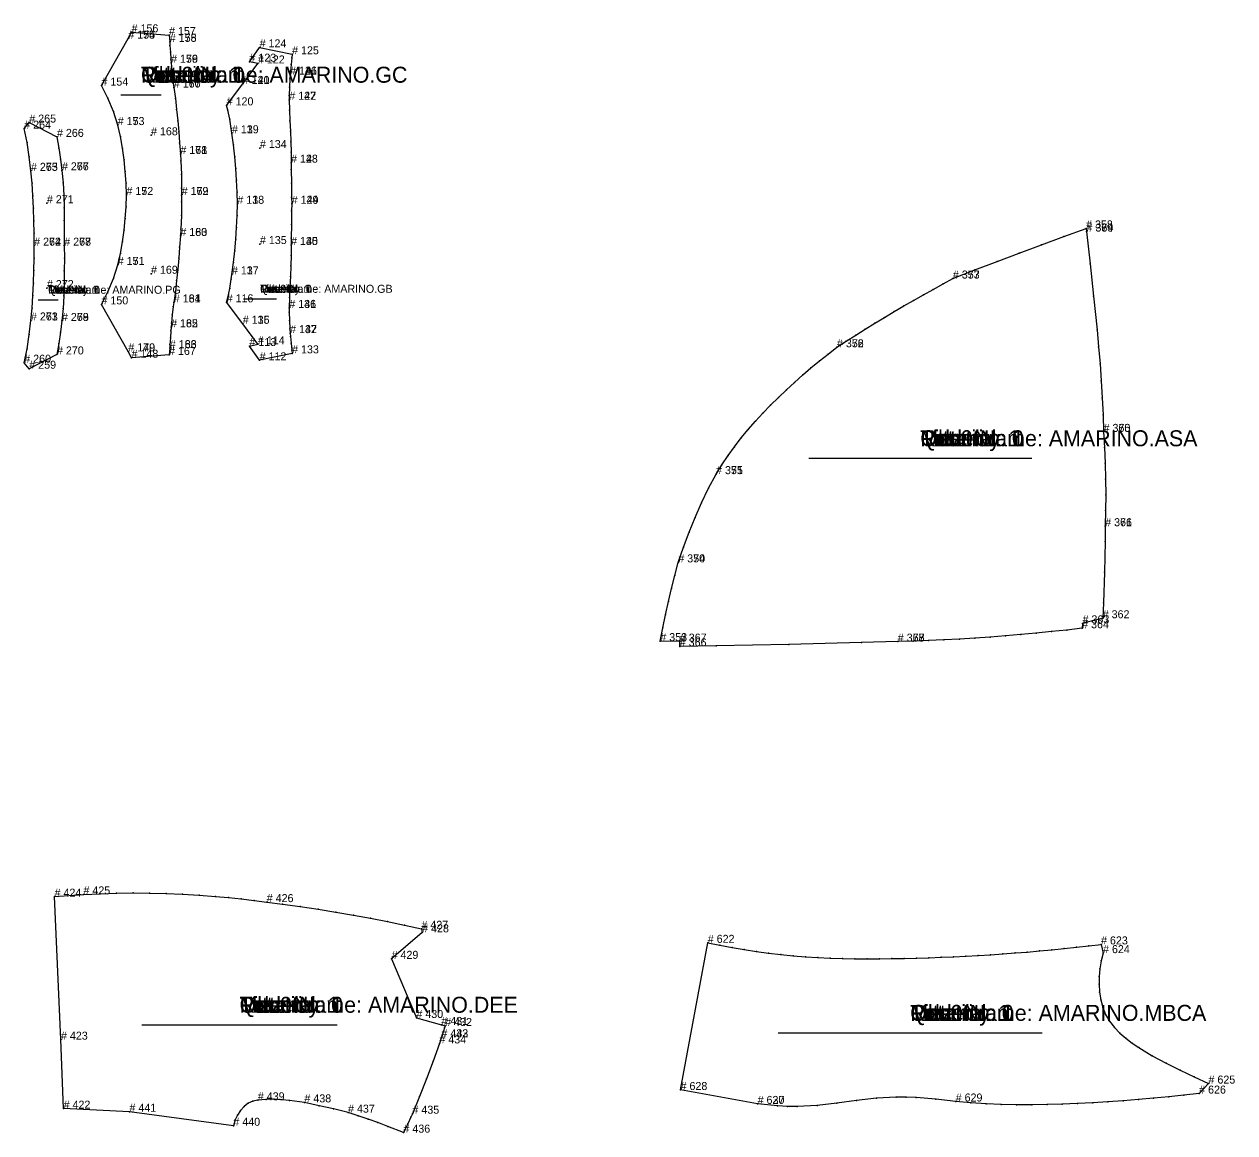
# Model space of a CAD drawing. Header units: metres. Extents: x 0 to 4837, y -3 to 3070.
# Drawn here: x 3324 to 4837, y 1468 to 2854 of the extents above; entities that cross this region are included whole.
import ezdxf

# ---------------------------------------------------------------- set-up
doc = ezdxf.new("R2010")
doc.units = ezdxf.units.M

# ---------------------------------------------------------------- blocks, each defined once
blk = doc.blocks.new('8')
at = {"layer": '1'}
blk.add_lwpolyline([(3618.6, 2433.7), (3605.9, 2451.6), (3616.5, 2453.8), (3597.6, 2479.4), (3577.4, 2506.2), (3578.8, 2512), (3581.2, 2523.6), (3583.2, 2535.3), (3584, 2541.1), (3585.9, 2555.8), (3587.5, 2570.4), (3588.9, 2585.1), (3589.9, 2599.8), (3590.5, 2614.5), (3590.8, 2629.3), (3590.5, 2644), (3589.9, 2658.7), (3588.9, 2673.4), (3587.5, 2688.1), (3585.9, 2702.8), (3584, 2717.4), (3583.2, 2723.3), (3581.2, 2734.9), (3578.8, 2746.5), (3577.4, 2752.3), (3597.5, 2779.1), (3616.5, 2804.7), (3605.9, 2806.9), (3618.6, 2824.8), (3659.2, 2816.1), (3658.8, 2811.9), (3657.9, 2803.5), (3657.1, 2795), (3656.7, 2790.8), (3656.4, 2785.6), (3655.9, 2775.1), (3655.7, 2764.6), (3655.7, 2759.3), (3655.9, 2746.2), (3656.3, 2733.1), (3657, 2720), (3657.7, 2706.9), (3658, 2693.8), (3657.9, 2680.7), (3658.1, 2672.1), (3658.4, 2655), (3658.6, 2637.8), (3658.7, 2629.3), (3658.6, 2620.7), (3658.4, 2603.5), (3658.1, 2586.4), (3657.9, 2577.8), (3658, 2564.7), (3657.7, 2551.6), (3657, 2538.5), (3656.3, 2525.4), (3655.9, 2512.3), (3655.7, 2499.2), (3655.7, 2493.9), (3656, 2483.4), (3656.4, 2472.9), (3656.7, 2467.7), (3657.1, 2463.5), (3657.9, 2455), (3658.8, 2446.6), (3659.2, 2442.4)], close=True, dxfattribs=at)
at = {"layer": '13'}
for p in [(3619, 2699), (3619, 2579)]:
    blk.add_point(p, dxfattribs=at)
at = {"layer": '2'}
for p in [(3618.6, 2824.8), (3659.2, 2816.1), (3605.9, 2806.9), (3616.5, 2804.7), (3656.7, 2790.8), (3597.5, 2779.1), (3655.7, 2759.3), (3577.4, 2752.3), (3584, 2717.4), (3657.9, 2680.7), (3590.8, 2629.3), (3658.7, 2629.3), (3657.9, 2577.8), (3584, 2541.1), (3577.4, 2506.2), (3655.7, 2499.2), (3597.6, 2479.4), (3656.7, 2467.7), (3605.9, 2451.6), (3616.5, 2453.8), (3659.2, 2442.4), (3618.6, 2433.7)]:
    blk.add_point(p, dxfattribs=at)
at = {"layer": '3'}
for p in [(3657.9, 2803.5), (3658.8, 2811.9), (3656.4, 2785.6), (3657.1, 2795), (3655.9, 2775.1), (3655.7, 2764.6), (3578.8, 2746.5), (3655.9, 2746.2), (3581.2, 2734.9), (3583.2, 2723.3), (3656.3, 2733.1), (3657, 2720), (3585.9, 2702.8), (3657.7, 2706.9), (3658, 2693.8), (3587.5, 2688.1), (3588.9, 2673.4), (3658.1, 2672.1), (3589.9, 2658.7), (3658.4, 2655), (3590.5, 2644), (3658.6, 2637.8), (3658.6, 2620.7), (3590.5, 2614.5), (3658.4, 2603.5), (3589.9, 2599.8), (3588.9, 2585.1), (3658.1, 2586.4), (3587.5, 2570.4), (3658, 2564.7), (3585.9, 2555.8), (3657.7, 2551.6), (3583.2, 2535.3), (3657, 2538.5), (3578.8, 2512), (3581.2, 2523.6), (3655.9, 2512.3), (3656.3, 2525.4), (3655.7, 2493.9), (3656, 2483.4), (3656.4, 2472.9), (3657.1, 2463.5), (3657.9, 2455), (3658.8, 2446.6)]:
    blk.add_point(p, dxfattribs=at)
at = {"layer": '4'}
for p in [(3656.7, 2790.8, 3), (3597.5, 2779.1, 5), (3655.7, 2759.3, 3), (3584, 2717.4, 3), (3657.9, 2680.7, 3), (3590.8, 2629.3, 3), (3658.7, 2629.3, 3), (3657.9, 2577.8, 3), (3584, 2541.1, 3), (3655.7, 2499.2, 3), (3597.6, 2479.4, 5), (3656.7, 2467.7, 3)]:
    blk.add_point(p, dxfattribs=at)
at = {"layer": '7'}
blk.add_line((3598.6, 2510.6), (3639.6, 2510.6), dxfattribs=at)
at = {"layer": '84'}
blk.add_lwpolyline([(3618.6, 2433.7), (3605.9, 2451.6), (3616.5, 2453.8), (3597.6, 2479.4), (3577.4, 2506.2), (3578.8, 2512), (3581.2, 2523.6), (3583.2, 2535.3), (3584, 2541.1), (3585.9, 2555.8), (3587.5, 2570.4), (3588.9, 2585.1), (3589.9, 2599.8), (3590.5, 2614.5), (3590.8, 2629.3), (3590.5, 2644), (3589.9, 2658.7), (3588.9, 2673.4), (3587.5, 2688.1), (3585.9, 2702.8), (3584, 2717.4), (3583.2, 2723.3), (3581.2, 2734.9), (3578.8, 2746.5), (3577.4, 2752.3), (3597.5, 2779.1), (3616.5, 2804.7), (3605.9, 2806.9), (3618.6, 2824.8), (3659.2, 2816.1), (3658.8, 2811.9), (3657.9, 2803.5), (3657.1, 2795), (3656.7, 2790.8), (3656.4, 2785.6), (3655.9, 2775.1), (3655.7, 2764.6), (3655.7, 2759.3), (3655.9, 2746.2), (3656.3, 2733.1), (3657, 2720), (3657.7, 2706.9), (3658, 2693.8), (3657.9, 2680.7), (3658.1, 2672.1), (3658.4, 2655), (3658.6, 2637.8), (3658.7, 2629.3), (3658.6, 2620.7), (3658.4, 2603.5), (3658.1, 2586.4), (3657.9, 2577.8), (3658, 2564.7), (3657.7, 2551.6), (3657, 2538.5), (3656.3, 2525.4), (3655.9, 2512.3), (3655.7, 2499.2), (3655.7, 2493.9), (3656, 2483.4), (3656.4, 2472.9), (3656.7, 2467.7), (3657.1, 2463.5), (3657.9, 2455), (3658.8, 2446.6), (3659.2, 2442.4)], close=True, dxfattribs=at)
at = {"layer": '1'}
for s, p in [('# 141', (3656.7, 2790.8)), ('# 140', (3597.5, 2779.1)), ('# 142', (3655.7, 2759.3)), ('# 139', (3584, 2717.4)), ('# 143', (3657.9, 2680.7)), ('# 138', (3590.8, 2629.3)), ('# 144', (3658.7, 2629.3)), ('# 145', (3657.9, 2577.8)), ('# 137', (3584, 2541.1)), ('Tilt: 0', (3619.1, 2518.1)), ('Quantity: 1', (3619.1, 2518.1)), ('Piece Name: AMARINO.GB', (3619.1, 2518.1)), ('Rotation: 0', (3619.1, 2518.1)), ('Fold: N', (3619.1, 2518.1)), ('Material: 1', (3619.1, 2518.1)), ('# 146', (3655.7, 2499.2)), ('# 136', (3597.6, 2479.4)), ('# 147', (3656.7, 2467.7))]:
    blk.add_text(s, height=10, dxfattribs=at).set_placement(p)
at = {"layer": '13'}
for s, p in [('# 134', (3619, 2699)), ('# 135', (3619, 2579))]:
    blk.add_text(s, height=10, dxfattribs=at).set_placement(p)
at = {"layer": '2'}
for s, p in [('# 124', (3618.6, 2824.8)), ('# 123', (3605.9, 2806.9)), ('# 122', (3616.5, 2804.7)), ('# 125', (3659.2, 2816.1)), ('# 126', (3656.7, 2790.8)), ('# 121', (3597.5, 2779.1)), ('# 127', (3655.7, 2759.3)), ('# 120', (3577.4, 2752.3)), ('# 119', (3584, 2717.4)), ('# 128', (3657.9, 2680.7)), ('# 118', (3590.8, 2629.3)), ('# 129', (3658.7, 2629.3)), ('# 130', (3657.9, 2577.8)), ('# 117', (3584, 2541.1)), ('# 116', (3577.4, 2506.2)), ('# 131', (3655.7, 2499.2)), ('# 115', (3597.6, 2479.4)), ('# 132', (3656.7, 2467.7)), ('# 113', (3605.9, 2451.6)), ('# 114', (3616.5, 2453.8)), ('# 133', (3659.2, 2442.4)), ('# 112', (3618.6, 2433.7))]:
    blk.add_text(s, height=10, dxfattribs=at).set_placement(p)
blk = doc.blocks.new('9')
at = {"layer": '1'}
blk.add_lwpolyline([(3458.6, 2437), (3454.5, 2444.9), (3421, 2503.6), (3429, 2519.5), (3436, 2535.9), (3441.3, 2552.9), (3444.7, 2567.3), (3447.4, 2581.7), (3449.4, 2596.3), (3450.8, 2610.9), (3451.8, 2625.6), (3452.2, 2640.3), (3451.8, 2655), (3450.8, 2669.7), (3449.4, 2684.3), (3447.4, 2698.9), (3444.7, 2713.3), (3441.3, 2727.7), (3436, 2744.7), (3429, 2761.1), (3421, 2777), (3454.5, 2835.7), (3458.6, 2843.6), (3505.4, 2840.2), (3506.4, 2831.7), (3506.6, 2827.3), (3507.2, 2818.6), (3507.7, 2809.9), (3508, 2805.6), (3508.4, 2800.4), (3509.4, 2790), (3510.6, 2779.7), (3511.4, 2774.6), (3513.3, 2760.8), (3514.9, 2747), (3516.4, 2733.1), (3517.6, 2719.2), (3518.7, 2705.4), (3519.6, 2691.5), (3520.2, 2683), (3520.9, 2665.9), (3521.2, 2648.8), (3521.2, 2640.3), (3521.2, 2631.8), (3520.9, 2614.7), (3520.1, 2597.6), (3519.6, 2589.1), (3518.7, 2575.2), (3517.6, 2561.3), (3516.4, 2547.5), (3514.9, 2533.6), (3513.3, 2519.8), (3511.4, 2506), (3510.6, 2500.9), (3509.4, 2490.6), (3508.4, 2480.2), (3508, 2475), (3507.7, 2470.7), (3507.1, 2462), (3506.6, 2453.3), (3506.4, 2448.9), (3505.4, 2440.4)], close=True, dxfattribs=at)
at = {"layer": '13'}
for p in [(3482.9, 2714.9), (3482.9, 2541.9)]:
    blk.add_point(p, dxfattribs=at)
at = {"layer": '2'}
for p in [(3454.5, 2835.7), (3458.6, 2843.6), (3505.4, 2840.2), (3506.4, 2831.7), (3508, 2805.6), (3421, 2777), (3511.4, 2774.6), (3441.3, 2727.7), (3519.6, 2691.5), (3452.2, 2640.3), (3521.2, 2640.3), (3519.6, 2589.1), (3441.3, 2552.9), (3421, 2503.6), (3511.4, 2506), (3508, 2475), (3454.5, 2444.9), (3458.6, 2437), (3505.4, 2440.4), (3506.4, 2448.9)]:
    blk.add_point(p, dxfattribs=at)
at = {"layer": '3'}
for p in [(3506.6, 2827.3), (3507.2, 2818.6), (3507.7, 2809.9), (3508.4, 2800.4), (3509.4, 2790), (3510.6, 2779.7), (3429, 2761.1), (3513.3, 2760.8), (3436, 2744.7), (3514.9, 2747), (3516.4, 2733.1), (3444.7, 2713.3), (3517.6, 2719.2), (3447.4, 2698.9), (3518.7, 2705.4), (3449.4, 2684.3), (3520.2, 2683), (3450.8, 2669.7), (3520.9, 2665.9), (3451.8, 2655), (3521.2, 2648.8), (3451.8, 2625.6), (3521.2, 2631.8), (3450.8, 2610.9), (3520.9, 2614.7), (3449.4, 2596.3), (3520.1, 2597.6), (3447.4, 2581.7), (3518.7, 2575.2), (3444.7, 2567.3), (3517.6, 2561.3), (3516.4, 2547.5), (3436, 2535.9), (3514.9, 2533.6), (3429, 2519.5), (3513.3, 2519.8), (3510.6, 2500.9), (3509.4, 2490.6), (3507.7, 2470.7), (3508.4, 2480.2), (3506.6, 2453.3), (3507.1, 2462)]:
    blk.add_point(p, dxfattribs=at)
at = {"layer": '4'}
for p in [(3454.5, 2835.7, 4), (3506.4, 2831.7, 4.4), (3508, 2805.6, 3), (3511.4, 2774.6, 3), (3441.3, 2727.7, 3), (3519.6, 2691.5, 3), (3452.2, 2640.3, 3), (3521.2, 2640.3, 3), (3519.6, 2589.1, 3), (3441.3, 2552.9, 3), (3511.4, 2506, 3), (3508, 2475, 3), (3454.5, 2444.9, 4), (3506.4, 2448.9, 4.4)]:
    blk.add_point(p, dxfattribs=at)
at = {"layer": '7'}
blk.add_line((3445.3, 2765.6), (3495.4, 2765.6), dxfattribs=at)
at = {"layer": '84'}
blk.add_lwpolyline([(3458.6, 2437), (3454.5, 2444.9), (3421, 2503.6), (3429, 2519.5), (3436, 2535.9), (3441.3, 2552.9), (3444.7, 2567.3), (3447.4, 2581.7), (3449.4, 2596.3), (3450.8, 2610.9), (3451.8, 2625.6), (3452.2, 2640.3), (3451.8, 2655), (3450.8, 2669.7), (3449.4, 2684.3), (3447.4, 2698.9), (3444.7, 2713.3), (3441.3, 2727.7), (3436, 2744.7), (3429, 2761.1), (3421, 2777), (3454.5, 2835.7), (3458.6, 2843.6), (3505.4, 2840.2), (3506.4, 2831.7), (3506.6, 2827.3), (3507.2, 2818.6), (3507.7, 2809.9), (3508, 2805.6), (3508.4, 2800.4), (3509.4, 2790), (3510.6, 2779.7), (3511.4, 2774.6), (3513.3, 2760.8), (3514.9, 2747), (3516.4, 2733.1), (3517.6, 2719.2), (3518.7, 2705.4), (3519.6, 2691.5), (3520.2, 2683), (3520.9, 2665.9), (3521.2, 2648.8), (3521.2, 2640.3), (3521.2, 2631.8), (3520.9, 2614.7), (3520.1, 2597.6), (3519.6, 2589.1), (3518.7, 2575.2), (3517.6, 2561.3), (3516.4, 2547.5), (3514.9, 2533.6), (3513.3, 2519.8), (3511.4, 2506), (3510.6, 2500.9), (3509.4, 2490.6), (3508.4, 2480.2), (3508, 2475), (3507.7, 2470.7), (3507.1, 2462), (3506.6, 2453.3), (3506.4, 2448.9), (3505.4, 2440.4)], close=True, dxfattribs=at)
at = {"layer": '1'}
for s, height, p in [('# 174', 10, (3454.5, 2835.7)), ('# 175', 10, (3506.4, 2831.7)), ('# 176', 10, (3508, 2805.6)), ('Tilt: 0', 20, (3470.4, 2780.6)), ('Quantity: 1', 20, (3470.4, 2780.6)), ('Piece Name: AMARINO.GC', 20, (3470.4, 2780.6)), ('Rotation: 0', 20, (3470.4, 2780.6)), ('Fold: N', 20, (3470.4, 2780.6)), ('Material: 1', 20, (3470.4, 2780.6)), ('# 177', 10, (3511.4, 2774.6)), ('# 173', 10, (3441.3, 2727.7)), ('# 178', 10, (3519.6, 2691.5)), ('# 172', 10, (3452.2, 2640.3)), ('# 179', 10, (3521.2, 2640.3)), ('# 180', 10, (3519.6, 2589.1)), ('# 171', 10, (3441.3, 2552.9)), ('# 181', 10, (3511.4, 2506)), ('# 182', 10, (3508, 2475)), ('# 170', 10, (3454.5, 2444.9)), ('# 183', 10, (3506.4, 2448.9))]:
    blk.add_text(s, height=height, dxfattribs=at).set_placement(p)
at = {"layer": '13'}
for s, p in [('# 168', (3482.9, 2714.9)), ('# 169', (3482.9, 2541.9))]:
    blk.add_text(s, height=10, dxfattribs=at).set_placement(p)
at = {"layer": '2'}
for s, p in [('# 155', (3454.5, 2835.7)), ('# 156', (3458.6, 2843.6)), ('# 157', (3505.4, 2840.2)), ('# 158', (3506.4, 2831.7)), ('# 159', (3508, 2805.6)), ('# 154', (3421, 2777)), ('# 160', (3511.4, 2774.6)), ('# 153', (3441.3, 2727.7)), ('# 161', (3519.6, 2691.5)), ('# 152', (3452.2, 2640.3)), ('# 162', (3521.2, 2640.3)), ('# 163', (3519.6, 2589.1)), ('# 151', (3441.3, 2552.9)), ('# 150', (3421, 2503.6)), ('# 164', (3511.4, 2506)), ('# 165', (3508, 2475)), ('# 149', (3454.5, 2444.9)), ('# 166', (3506.4, 2448.9)), ('# 148', (3458.6, 2437)), ('# 167', (3505.4, 2440.4))]:
    blk.add_text(s, height=10, dxfattribs=at).set_placement(p)
blk = doc.blocks.new('13')
at = {"layer": '1'}
blk.add_lwpolyline([(3330.8, 2423.2), (3324.5, 2430.7), (3328.1, 2448.2), (3330.8, 2465.8), (3332.9, 2483.5), (3334.2, 2499), (3335.2, 2514.6), (3335.9, 2530.2), (3336.4, 2545.8), (3336.8, 2561.4), (3336.9, 2577), (3336.7, 2592.6), (3336.4, 2608.2), (3335.9, 2623.8), (3335.2, 2639.4), (3334.2, 2654.9), (3332.9, 2670.5), (3330.7, 2688.2), (3328.1, 2705.8), (3324.5, 2723.2), (3330.8, 2730.8), (3365.4, 2712.9), (3367.8, 2699), (3369.9, 2685.1), (3371.6, 2671.1), (3373, 2655.5), (3374, 2639.8), (3374.4, 2624.1), (3374.5, 2608.4), (3374.5, 2577), (3374.6, 2561.3), (3374.5, 2545.6), (3374.4, 2529.9), (3374, 2514.2), (3373, 2498.5), (3371.6, 2482.9), (3369.9, 2468.9), (3367.8, 2454.9), (3365.4, 2441.1)], close=True, dxfattribs=at)
at = {"layer": '13'}
for p in [(3352.8, 2630), (3352.8, 2524)]:
    blk.add_point(p, dxfattribs=at)
at = {"layer": '2'}
for p in [(3324.5, 2723.2), (3330.8, 2730.8), (3365.4, 2712.9), (3332.9, 2670.5), (3371.6, 2671.1), (3336.9, 2577), (3374.5, 2577), (3332.9, 2483.5), (3371.6, 2482.9), (3365.4, 2441.1), (3324.5, 2430.7), (3330.8, 2423.2)]:
    blk.add_point(p, dxfattribs=at)
at = {"layer": '3'}
for p in [(3328.1, 2705.8), (3367.8, 2699), (3330.7, 2688.2), (3369.9, 2685.1), (3334.2, 2654.9), (3373, 2655.5), (3335.2, 2639.4), (3374, 2639.8), (3335.9, 2623.8), (3374.4, 2624.1), (3336.4, 2608.2), (3374.5, 2608.4), (3336.7, 2592.6), (3336.8, 2561.4), (3374.6, 2561.3), (3336.4, 2545.8), (3374.5, 2545.6), (3335.9, 2530.2), (3374.4, 2529.9), (3335.2, 2514.6), (3374, 2514.2), (3334.2, 2499), (3373, 2498.5), (3330.8, 2465.8), (3369.9, 2468.9), (3367.8, 2454.9), (3328.1, 2448.2)]:
    blk.add_point(p, dxfattribs=at)
at = {"layer": '4'}
for p in [(3332.9, 2670.5, 3), (3371.6, 2671.1, 3), (3336.9, 2577, 3), (3374.5, 2577, 3), (3332.9, 2483.5, 3), (3371.6, 2482.9, 3)]:
    blk.add_point(p, dxfattribs=at)
at = {"layer": '7'}
blk.add_line((3341.7, 2509.4), (3366.8, 2509.4), dxfattribs=at)
at = {"layer": '84'}
blk.add_lwpolyline([(3330.8, 2423.2), (3324.5, 2430.7), (3328.1, 2448.2), (3330.8, 2465.8), (3332.9, 2483.5), (3334.2, 2499), (3335.2, 2514.6), (3335.9, 2530.2), (3336.4, 2545.8), (3336.8, 2561.4), (3336.9, 2577), (3336.7, 2592.6), (3336.4, 2608.2), (3335.9, 2623.8), (3335.2, 2639.4), (3334.2, 2654.9), (3332.9, 2670.5), (3330.7, 2688.2), (3328.1, 2705.8), (3324.5, 2723.2), (3330.8, 2730.8), (3365.4, 2712.9), (3367.8, 2699), (3369.9, 2685.1), (3371.6, 2671.1), (3373, 2655.5), (3374, 2639.8), (3374.4, 2624.1), (3374.5, 2608.4), (3374.5, 2577), (3374.6, 2561.3), (3374.5, 2545.6), (3374.4, 2529.9), (3374, 2514.2), (3373, 2498.5), (3371.6, 2482.9), (3369.9, 2468.9), (3367.8, 2454.9), (3365.4, 2441.1)], close=True, dxfattribs=at)
at = {"layer": '1'}
for s, p in [('# 275', (3332.9, 2670.5)), ('# 276', (3371.6, 2671.1)), ('# 274', (3336.9, 2577)), ('# 277', (3374.5, 2577)), ('Tilt: 0', (3354.3, 2516.9)), ('Quantity: 1', (3354.3, 2516.9)), ('Piece Name: AMARINO.PG', (3354.3, 2516.9)), ('Rotation: 0', (3354.3, 2516.9)), ('Fold: N', (3354.3, 2516.9)), ('Material: 1', (3354.3, 2516.9)), ('# 273', (3332.9, 2483.5)), ('# 278', (3371.6, 2482.9))]:
    blk.add_text(s, height=10, dxfattribs=at).set_placement(p)
at = {"layer": '13'}
for s, p in [('# 271', (3352.8, 2630)), ('# 272', (3352.8, 2524))]:
    blk.add_text(s, height=10, dxfattribs=at).set_placement(p)
at = {"layer": '2'}
for s, p in [('# 265', (3330.8, 2730.8)), ('# 264', (3324.5, 2723.2)), ('# 266', (3365.4, 2712.9)), ('# 263', (3332.9, 2670.5)), ('# 267', (3371.6, 2671.1)), ('# 262', (3336.9, 2577)), ('# 268', (3374.5, 2577)), ('# 261', (3332.9, 2483.5)), ('# 269', (3371.6, 2482.9)), ('# 270', (3365.4, 2441.1)), ('# 260', (3324.5, 2430.7)), ('# 259', (3330.8, 2423.2))]:
    blk.add_text(s, height=10, dxfattribs=at).set_placement(p)
blk = doc.blocks.new('19')
at = {"layer": '1'}
blk.add_lwpolyline([(4119.3, 2082.8), (4122.5, 2099.3), (4125.9, 2115.8), (4129.4, 2132.3), (4133.2, 2148.7), (4137.3, 2165), (4141.8, 2181.2), (4148.2, 2200.2), (4155.2, 2218.9), (4162.7, 2237.5), (4170.8, 2255.8), (4179.6, 2273.8), (4189, 2291.5), (4196.3, 2303.2), (4204, 2314.6), (4212, 2325.8), (4220.4, 2336.7), (4229.1, 2347.2), (4238.2, 2357.6), (4247.6, 2367.7), (4257.2, 2377.6), (4266.9, 2387.3), (4276.8, 2396.8), (4286.9, 2406.2), (4297.2, 2415.4), (4307.6, 2424.3), (4318.2, 2433.1), (4329, 2441.6), (4340, 2450), (4351.7, 2457.7), (4363.5, 2465.3), (4375.4, 2472.8), (4387.3, 2480.2), (4399.3, 2487.4), (4411.4, 2494.6), (4423.6, 2501.6), (4435.8, 2508.6), (4448, 2515.5), (4460.3, 2522.4), (4472.6, 2529.2), (4484.9, 2535.9), (4512.5, 2546.7), (4540.1, 2557.3), (4567.8, 2567.8), (4595.6, 2578.2), (4623.4, 2588.4), (4651.3, 2598.5), (4651.9, 2594.6), (4656.4, 2554.3), (4660.7, 2514), (4665.1, 2471.7), (4667, 2450.5), (4668.8, 2429.3), (4670.2, 2408.1), (4671.5, 2386.9), (4672.5, 2365.6), (4673.2, 2344.3), (4674.4, 2324.7), (4675.3, 2305.1), (4675.8, 2285.4), (4676, 2265.7), (4675.8, 2246.1), (4675.2, 2226.4), (4675.1, 2207.2), (4674.4, 2168.9), (4673, 2130.6), (4672.1, 2111.4), (4667.8, 2110.3), (4659.3, 2108.1), (4651, 2106), (4646.9, 2105), (4646.4, 2098.9), (4627.3, 2096.7), (4608.1, 2094.7), (4589, 2092.7), (4569.8, 2091), (4550.6, 2089.4), (4531.4, 2087.9), (4512.2, 2086.6), (4493, 2085.4), (4473.8, 2084.4), (4454.5, 2083.5), (4435.3, 2082.8), (4416, 2082.2), (4370.6, 2081), (4279.8, 2078.8), (4189, 2077.1), (4143.6, 2076.3), (4143.7, 2082.2)], close=True, dxfattribs=at)
at = {"layer": '13'}
for p in [(4651.9, 2594.6), (4416, 2082.2)]:
    blk.add_point(p, dxfattribs=at)
at = {"layer": '2'}
for p in [(4651.3, 2598.5), (4651.9, 2594.6), (4484.9, 2535.9), (4340, 2450), (4673.2, 2344.3), (4189, 2291.5), (4675.2, 2226.4), (4141.8, 2181.2), (4646.9, 2105), (4672.1, 2111.4), (4646.4, 2098.9), (4119.3, 2082.8), (4143.6, 2076.3), (4143.7, 2082.2), (4416, 2082.2)]:
    blk.add_point(p, dxfattribs=at)
at = {"layer": '3'}
for p in [(4623.4, 2588.4), (4595.6, 2578.2), (4540.1, 2557.3), (4567.8, 2567.8), (4512.5, 2546.7), (4656.4, 2554.3), (4472.6, 2529.2), (4448, 2515.5), (4460.3, 2522.4), (4660.7, 2514), (4423.6, 2501.6), (4435.8, 2508.6), (4399.3, 2487.4), (4411.4, 2494.6), (4375.4, 2472.8), (4387.3, 2480.2), (4665.1, 2471.7), (4351.7, 2457.7), (4363.5, 2465.3), (4329, 2441.6), (4667, 2450.5), (4307.6, 2424.3), (4318.2, 2433.1), (4668.8, 2429.3), (4286.9, 2406.2), (4297.2, 2415.4), (4670.2, 2408.1), (4276.8, 2396.8), (4257.2, 2377.6), (4266.9, 2387.3), (4671.5, 2386.9), (4247.6, 2367.7), (4672.5, 2365.6), (4229.1, 2347.2), (4238.2, 2357.6), (4220.4, 2336.7), (4204, 2314.6), (4212, 2325.8), (4674.4, 2324.7), (4196.3, 2303.2), (4675.3, 2305.1), (4675.8, 2285.4), (4179.6, 2273.8), (4170.8, 2255.8), (4676, 2265.7), (4675.8, 2246.1), (4162.7, 2237.5), (4155.2, 2218.9), (4148.2, 2200.2), (4675.1, 2207.2), (4137.3, 2165), (4674.4, 2168.9), (4133.2, 2148.7), (4129.4, 2132.3), (4673, 2130.6), (4125.9, 2115.8), (4651, 2106), (4659.3, 2108.1), (4667.8, 2110.3), (4122.5, 2099.3), (4531.4, 2087.9), (4550.6, 2089.4), (4569.8, 2091), (4589, 2092.7), (4608.1, 2094.7), (4627.3, 2096.7), (4189, 2077.1), (4279.8, 2078.8), (4370.6, 2081), (4435.3, 2082.8), (4454.5, 2083.5), (4473.8, 2084.4), (4493, 2085.4), (4512.2, 2086.6)]:
    blk.add_point(p, dxfattribs=at)
at = {"layer": '4'}
for p in [(4651.9, 2594.6, 7.5), (4484.9, 2535.9, 7.5), (4340, 2450, 7.5), (4673.2, 2344.3, 7.5), (4189, 2291.5, 7.5), (4675.2, 2226.4, 7.5), (4141.8, 2181.2, 7.5), (4416, 2082.2, 7.5)]:
    blk.add_point(p, dxfattribs=at)
at = {"layer": '7'}
blk.add_line((4305.1, 2311.3), (4583.4, 2311.3), dxfattribs=at)
at = {"layer": '84'}
blk.add_lwpolyline([(4119.3, 2082.8), (4122.5, 2099.3), (4125.9, 2115.8), (4129.4, 2132.3), (4133.2, 2148.7), (4137.3, 2165), (4141.8, 2181.2), (4148.2, 2200.2), (4155.2, 2218.9), (4162.7, 2237.5), (4170.8, 2255.8), (4179.6, 2273.8), (4189, 2291.5), (4196.3, 2303.2), (4204, 2314.6), (4212, 2325.8), (4220.4, 2336.7), (4229.1, 2347.2), (4238.2, 2357.6), (4247.6, 2367.7), (4257.2, 2377.6), (4266.9, 2387.3), (4276.8, 2396.8), (4286.9, 2406.2), (4297.2, 2415.4), (4307.6, 2424.3), (4318.2, 2433.1), (4329, 2441.6), (4340, 2450), (4351.7, 2457.7), (4363.5, 2465.3), (4375.4, 2472.8), (4387.3, 2480.2), (4399.3, 2487.4), (4411.4, 2494.6), (4423.6, 2501.6), (4435.8, 2508.6), (4448, 2515.5), (4460.3, 2522.4), (4472.6, 2529.2), (4484.9, 2535.9), (4512.5, 2546.7), (4540.1, 2557.3), (4567.8, 2567.8), (4595.6, 2578.2), (4623.4, 2588.4), (4651.3, 2598.5), (4651.9, 2594.6), (4656.4, 2554.3), (4660.7, 2514), (4665.1, 2471.7), (4667, 2450.5), (4668.8, 2429.3), (4670.2, 2408.1), (4671.5, 2386.9), (4672.5, 2365.6), (4673.2, 2344.3), (4674.4, 2324.7), (4675.3, 2305.1), (4675.8, 2285.4), (4676, 2265.7), (4675.8, 2246.1), (4675.2, 2226.4), (4675.1, 2207.2), (4674.4, 2168.9), (4673, 2130.6), (4672.1, 2111.4), (4667.8, 2110.3), (4659.3, 2108.1), (4651, 2106), (4646.9, 2105), (4646.4, 2098.9), (4627.3, 2096.7), (4608.1, 2094.7), (4589, 2092.7), (4569.8, 2091), (4550.6, 2089.4), (4531.4, 2087.9), (4512.2, 2086.6), (4493, 2085.4), (4473.8, 2084.4), (4454.5, 2083.5), (4435.3, 2082.8), (4416, 2082.2), (4370.6, 2081), (4279.8, 2078.8), (4189, 2077.1), (4143.6, 2076.3), (4143.7, 2082.2)], close=True, dxfattribs=at)
at = {"layer": '1'}
for s, height, p in [('# 374', 10, (4651.9, 2594.6)), ('# 373', 10, (4484.9, 2535.9)), ('# 372', 10, (4340, 2450)), ('Tilt: 0', 20, (4444.2, 2326.3)), ('Quantity: 1', 20, (4444.2, 2326.3)), ('Piece Name: AMARINO.ASA', 20, (4444.2, 2326.3)), ('Rotation: 0', 20, (4444.2, 2326.3)), ('Fold: N', 20, (4444.2, 2326.3)), ('Material: 1', 20, (4444.2, 2326.3)), ('# 375', 10, (4673.2, 2344.3)), ('# 371', 10, (4189, 2291.5)), ('# 376', 10, (4675.2, 2226.4)), ('# 370', 10, (4141.8, 2181.2)), ('# 377', 10, (4416, 2082.2))]:
    blk.add_text(s, height=height, dxfattribs=at).set_placement(p)
at = {"layer": '13'}
for s, p in [('# 369', (4651.9, 2594.6)), ('# 368', (4416, 2082.2))]:
    blk.add_text(s, height=10, dxfattribs=at).set_placement(p)
at = {"layer": '2'}
for s, p in [('# 358', (4651.3, 2598.5)), ('# 359', (4651.9, 2594.6)), ('# 357', (4484.9, 2535.9)), ('# 356', (4340, 2450)), ('# 360', (4673.2, 2344.3)), ('# 355', (4189, 2291.5)), ('# 361', (4675.2, 2226.4)), ('# 354', (4141.8, 2181.2)), ('# 362', (4672.1, 2111.4)), ('# 364', (4646.4, 2098.9)), ('# 363', (4646.9, 2105)), ('# 353', (4119.3, 2082.8)), ('# 367', (4143.7, 2082.2)), ('# 365', (4416, 2082.2)), ('# 366', (4143.6, 2076.3))]:
    blk.add_text(s, height=10, dxfattribs=at).set_placement(p)
blk = doc.blocks.new('24')
at = {"layer": '1'}
blk.add_lwpolyline([(3373.7, 1498.6), (3370.4, 1584.8), (3362.4, 1763.5), (3398.5, 1766.3), (3419.2, 1767.2), (3439.9, 1767.9), (3460.5, 1768.1), (3481.1, 1768), (3501.8, 1767.4), (3522.4, 1766.6), (3543, 1765.3), (3563.6, 1763.7), (3579.6, 1762.3), (3595.6, 1760.6), (3611.6, 1758.7), (3627.5, 1756.7), (3647.2, 1754.3), (3669.4, 1751.3), (3691.6, 1748), (3713.8, 1744.3), (3735.9, 1740.4), (3757.2, 1736.5), (3778.5, 1732.3), (3799.7, 1727.9), (3820.8, 1723.3), (3821.7, 1718.9), (3783.5, 1685.8), (3814.5, 1611.9), (3845.7, 1603.2), (3850.5, 1601.9), (3849.8, 1599.7), (3848.4, 1595.3), (3846.7, 1590.3), (3845.8, 1587.8), (3843.2, 1580.1), (3835.4, 1557.8), (3827.3, 1535.8), (3818.6, 1513.9), (3809.6, 1492.3), (3807.6, 1488.1), (3803.7, 1479.7), (3800.1, 1472.3), (3798.3, 1468.6), (3778.7, 1476.4), (3766.5, 1481.1), (3754.2, 1485.5), (3741.7, 1489.7), (3729.1, 1493.6), (3711.1, 1498.3), (3692.9, 1502.3), (3674.6, 1506.4), (3655.8, 1508.8), (3636.7, 1510.4), (3626.6, 1510.1), (3616.4, 1509), (3610.1, 1507.8), (3604.5, 1505.3), (3599.2, 1501.2), (3594.7, 1496.1), (3591.1, 1490.6), (3588.2, 1484.7), (3585.8, 1477.2), (3456, 1494.7)], close=True, dxfattribs=at)
at = {"layer": '2'}
for p in [(3362.4, 1763.5), (3398.5, 1766.3), (3627.5, 1756.7), (3820.8, 1723.3), (3821.7, 1718.9), (3783.5, 1685.8), (3814.5, 1611.9), (3845.7, 1603.2), (3850.5, 1601.9), (3370.4, 1584.8), (3843.2, 1580.1), (3845.8, 1587.8), (3373.7, 1498.6), (3616.4, 1509), (3674.6, 1506.4), (3456, 1494.7), (3729.1, 1493.6), (3809.6, 1492.3), (3585.8, 1477.2), (3798.3, 1468.6)]:
    blk.add_point(p, dxfattribs=at)
at = {"layer": '3'}
for p in [(3419.2, 1767.2), (3439.9, 1767.9), (3460.5, 1768.1), (3481.1, 1768), (3501.8, 1767.4), (3522.4, 1766.6), (3543, 1765.3), (3563.6, 1763.7), (3579.6, 1762.3), (3595.6, 1760.6), (3611.6, 1758.7), (3647.2, 1754.3), (3669.4, 1751.3), (3691.6, 1748), (3713.8, 1744.3), (3735.9, 1740.4), (3757.2, 1736.5), (3778.5, 1732.3), (3799.7, 1727.9), (3846.7, 1590.3), (3848.4, 1595.3), (3849.8, 1599.7), (3835.4, 1557.8), (3827.3, 1535.8), (3818.6, 1513.9), (3599.2, 1501.2), (3604.5, 1505.3), (3610.1, 1507.8), (3626.6, 1510.1), (3636.7, 1510.4), (3655.8, 1508.8), (3692.9, 1502.3), (3711.1, 1498.3), (3588.2, 1484.7), (3591.1, 1490.6), (3594.7, 1496.1), (3741.7, 1489.7), (3754.2, 1485.5), (3807.6, 1488.1), (3766.5, 1481.1), (3778.7, 1476.4), (3800.1, 1472.3), (3803.7, 1479.7)]:
    blk.add_point(p, dxfattribs=at)
at = {"layer": '4'}
blk.add_point((3845.8, 1587.8, 5), dxfattribs=at)
at = {"layer": '7'}
blk.add_line((3471.5, 1603.4), (3715.5, 1603.4), dxfattribs=at)
at = {"layer": '84'}
blk.add_lwpolyline([(3373.7, 1498.6), (3370.4, 1584.8), (3362.4, 1763.5), (3398.5, 1766.3), (3419.2, 1767.2), (3439.9, 1767.9), (3460.5, 1768.1), (3481.1, 1768), (3501.8, 1767.4), (3522.4, 1766.6), (3543, 1765.3), (3563.6, 1763.7), (3579.6, 1762.3), (3595.6, 1760.6), (3611.6, 1758.7), (3627.5, 1756.7), (3647.2, 1754.3), (3669.4, 1751.3), (3691.6, 1748), (3713.8, 1744.3), (3735.9, 1740.4), (3757.2, 1736.5), (3778.5, 1732.3), (3799.7, 1727.9), (3820.8, 1723.3), (3821.7, 1718.9), (3783.5, 1685.8), (3814.5, 1611.9), (3845.7, 1603.2), (3850.5, 1601.9), (3849.8, 1599.7), (3848.4, 1595.3), (3846.7, 1590.3), (3845.8, 1587.8), (3843.2, 1580.1), (3835.4, 1557.8), (3827.3, 1535.8), (3818.6, 1513.9), (3809.6, 1492.3), (3807.6, 1488.1), (3803.7, 1479.7), (3800.1, 1472.3), (3798.3, 1468.6), (3778.7, 1476.4), (3766.5, 1481.1), (3754.2, 1485.5), (3741.7, 1489.7), (3729.1, 1493.6), (3711.1, 1498.3), (3692.9, 1502.3), (3674.6, 1506.4), (3655.8, 1508.8), (3636.7, 1510.4), (3626.6, 1510.1), (3616.4, 1509), (3610.1, 1507.8), (3604.5, 1505.3), (3599.2, 1501.2), (3594.7, 1496.1), (3591.1, 1490.6), (3588.2, 1484.7), (3585.8, 1477.2), (3456, 1494.7)], close=True, dxfattribs=at)
at = {"layer": '1'}
for s, height, p in [('Tilt: 0', 20, (3593.5, 1618.4)), ('Quantity: 1', 20, (3593.5, 1618.4)), ('Piece Name: AMARINO.DEE', 20, (3593.5, 1618.4)), ('Rotation: 0', 20, (3593.5, 1618.4)), ('Fold: N', 20, (3593.5, 1618.4)), ('Material: 1', 20, (3593.5, 1618.4)), ('# 442', 10, (3845.8, 1587.8))]:
    blk.add_text(s, height=height, dxfattribs=at).set_placement(p)
at = {"layer": '2'}
for s, p in [('# 424', (3362.4, 1763.5)), ('# 425', (3398.5, 1766.3)), ('# 426', (3627.5, 1756.7)), ('# 427', (3820.8, 1723.3)), ('# 428', (3821.7, 1718.9)), ('# 429', (3783.5, 1685.8)), ('# 430', (3814.5, 1611.9)), ('# 431', (3845.7, 1603.2)), ('# 432', (3850.5, 1601.9)), ('# 423', (3370.4, 1584.8)), ('# 434', (3843.2, 1580.1)), ('# 433', (3845.8, 1587.8)), ('# 439', (3616.4, 1509)), ('# 438', (3674.6, 1506.4)), ('# 422', (3373.7, 1498.6)), ('# 441', (3456, 1494.7)), ('# 437', (3729.1, 1493.6)), ('# 435', (3809.6, 1492.3)), ('# 440', (3585.8, 1477.2)), ('# 436', (3798.3, 1468.6))]:
    blk.add_text(s, height=10, dxfattribs=at).set_placement(p)
blk = doc.blocks.new('35')
at = {"layer": '1'}
blk.add_lwpolyline([(4178.6, 1705.8), (4193.8, 1702.8), (4209, 1700), (4224.2, 1697.4), (4239.5, 1695), (4254.7, 1693), (4270, 1691.1), (4285.3, 1689.6), (4300.6, 1688.3), (4316, 1687.3), (4331.4, 1686.6), (4346.8, 1686.1), (4362.2, 1685.9), (4377.7, 1685.8), (4393.1, 1685.9), (4408.5, 1686.1), (4424, 1686.4), (4439.4, 1686.8), (4454.8, 1687.2), (4470.2, 1687.8), (4485.7, 1688.4), (4501, 1689.2), (4516.4, 1690), (4531.8, 1690.9), (4547.2, 1692), (4562.6, 1693.1), (4577.9, 1694.3), (4593.3, 1695.7), (4608.6, 1697.1), (4624, 1698.6), (4639.3, 1700.3), (4654.7, 1702), (4670, 1703.8), (4672.5, 1692.9), (4670, 1683.1), (4668.4, 1673.5), (4667.5, 1663.8), (4667.5, 1654), (4668.1, 1644.2), (4669.6, 1634.5), (4672.1, 1625.1), (4675.8, 1616.1), (4680.7, 1607.8), (4686.8, 1600.1), (4693.7, 1593.1), (4701.2, 1586.5), (4709, 1580.4), (4717.2, 1574.8), (4734, 1564.6), (4751.3, 1555.5), (4768.9, 1546.8), (4786.6, 1538.3), (4804.3, 1529.9), (4792.6, 1517.4), (4773.6, 1515.3), (4754.7, 1513.4), (4735.7, 1511.7), (4716.7, 1510), (4697.7, 1508.5), (4678.7, 1507.2), (4659.7, 1506), (4640.6, 1505), (4621.6, 1504.2), (4602.6, 1503.7), (4583.5, 1503.4), (4564.5, 1503.4), (4545.4, 1503.8), (4526.4, 1504.6), (4507.4, 1505.8), (4488.4, 1507.5), (4463.7, 1510.4), (4439, 1512.7), (4426.6, 1513.1), (4414.1, 1513), (4389.3, 1511.5), (4364.6, 1508.6), (4340, 1505.3), (4315.3, 1502.5), (4290.5, 1501.2), (4278.1, 1501.3), (4265.7, 1501.9), (4240.9, 1504.5), (4144.6, 1521.9)], close=True, dxfattribs=at)
at = {"layer": '2'}
for p in [(4178.6, 1705.8), (4670, 1703.8), (4672.5, 1692.9), (4804.3, 1529.9), (4144.6, 1521.9), (4792.6, 1517.4), (4240.9, 1504.5)]:
    blk.add_point(p, dxfattribs=at)
at = {"layer": '3'}
for p in [(4193.8, 1702.8), (4209, 1700), (4224.2, 1697.4), (4239.5, 1695), (4577.9, 1694.3), (4593.3, 1695.7), (4608.6, 1697.1), (4624, 1698.6), (4639.3, 1700.3), (4654.7, 1702), (4254.7, 1693), (4270, 1691.1), (4285.3, 1689.6), (4300.6, 1688.3), (4316, 1687.3), (4331.4, 1686.6), (4346.8, 1686.1), (4362.2, 1685.9), (4377.7, 1685.8), (4393.1, 1685.9), (4408.5, 1686.1), (4424, 1686.4), (4439.4, 1686.8), (4454.8, 1687.2), (4470.2, 1687.8), (4485.7, 1688.4), (4501, 1689.2), (4516.4, 1690), (4531.8, 1690.9), (4547.2, 1692), (4562.6, 1693.1), (4670, 1683.1), (4668.4, 1673.5), (4667.5, 1663.8), (4667.5, 1654), (4668.1, 1644.2), (4669.6, 1634.5), (4672.1, 1625.1), (4675.8, 1616.1), (4680.7, 1607.8), (4686.8, 1600.1), (4693.7, 1593.1), (4701.2, 1586.5), (4709, 1580.4), (4717.2, 1574.8), (4734, 1564.6), (4751.3, 1555.5), (4768.9, 1546.8), (4786.6, 1538.3), (4414.1, 1513), (4426.6, 1513.1), (4754.7, 1513.4), (4773.6, 1515.3), (4265.7, 1501.9), (4278.1, 1501.3), (4290.5, 1501.2), (4315.3, 1502.5), (4340, 1505.3), (4364.6, 1508.6), (4389.3, 1511.5), (4439, 1512.7), (4463.7, 1510.4), (4488.4, 1507.5), (4507.4, 1505.8), (4526.4, 1504.6), (4545.4, 1503.8), (4564.5, 1503.4), (4583.5, 1503.4), (4602.6, 1503.7), (4621.6, 1504.2), (4640.6, 1505), (4659.7, 1506), (4678.7, 1507.2), (4697.7, 1508.5), (4716.7, 1510), (4735.7, 1511.7)]:
    blk.add_point(p, dxfattribs=at)
at = {"layer": '4'}
for p in [(4240.9, 1504.5, 7.5), (4488.4, 1507.5, 7.5)]:
    blk.add_point(p, dxfattribs=at)
at = {"layer": '7'}
blk.add_line((4266.6, 1593.3), (4596.4, 1593.3), dxfattribs=at)
at = {"layer": '84'}
blk.add_lwpolyline([(4178.6, 1705.8), (4193.8, 1702.8), (4209, 1700), (4224.2, 1697.4), (4239.5, 1695), (4254.7, 1693), (4270, 1691.1), (4285.3, 1689.6), (4300.6, 1688.3), (4316, 1687.3), (4331.4, 1686.6), (4346.8, 1686.1), (4362.2, 1685.9), (4377.7, 1685.8), (4393.1, 1685.9), (4408.5, 1686.1), (4424, 1686.4), (4439.4, 1686.8), (4454.8, 1687.2), (4470.2, 1687.8), (4485.7, 1688.4), (4501, 1689.2), (4516.4, 1690), (4531.8, 1690.9), (4547.2, 1692), (4562.6, 1693.1), (4577.9, 1694.3), (4593.3, 1695.7), (4608.6, 1697.1), (4624, 1698.6), (4639.3, 1700.3), (4654.7, 1702), (4670, 1703.8), (4672.5, 1692.9), (4670, 1683.1), (4668.4, 1673.5), (4667.5, 1663.8), (4667.5, 1654), (4668.1, 1644.2), (4669.6, 1634.5), (4672.1, 1625.1), (4675.8, 1616.1), (4680.7, 1607.8), (4686.8, 1600.1), (4693.7, 1593.1), (4701.2, 1586.5), (4709, 1580.4), (4717.2, 1574.8), (4734, 1564.6), (4751.3, 1555.5), (4768.9, 1546.8), (4786.6, 1538.3), (4804.3, 1529.9), (4792.6, 1517.4), (4773.6, 1515.3), (4754.7, 1513.4), (4735.7, 1511.7), (4716.7, 1510), (4697.7, 1508.5), (4678.7, 1507.2), (4659.7, 1506), (4640.6, 1505), (4621.6, 1504.2), (4602.6, 1503.7), (4583.5, 1503.4), (4564.5, 1503.4), (4545.4, 1503.8), (4526.4, 1504.6), (4507.4, 1505.8), (4488.4, 1507.5), (4463.7, 1510.4), (4439, 1512.7), (4426.6, 1513.1), (4414.1, 1513), (4389.3, 1511.5), (4364.6, 1508.6), (4340, 1505.3), (4315.3, 1502.5), (4290.5, 1501.2), (4278.1, 1501.3), (4265.7, 1501.9), (4240.9, 1504.5), (4144.6, 1521.9)], close=True, dxfattribs=at)
at = {"layer": '1'}
for s, height, p in [('Tilt: 0', 20, (4431.5, 1608.3)), ('Quantity: 1', 20, (4431.5, 1608.3)), ('Piece Name: AMARINO.MBCA', 20, (4431.5, 1608.3)), ('Rotation: 0', 20, (4431.5, 1608.3)), ('Fold: N', 20, (4431.5, 1608.3)), ('Material: 1', 20, (4431.5, 1608.3)), ('# 630', 10, (4240.9, 1504.5)), ('# 629', 10, (4488.4, 1507.5))]:
    blk.add_text(s, height=height, dxfattribs=at).set_placement(p)
at = {"layer": '2'}
for s, p in [('# 622', (4178.6, 1705.8)), ('# 623', (4670, 1703.8)), ('# 624', (4672.5, 1692.9)), ('# 628', (4144.6, 1521.9)), ('# 625', (4804.3, 1529.9)), ('# 627', (4240.9, 1504.5)), ('# 626', (4792.6, 1517.4))]:
    blk.add_text(s, height=10, dxfattribs=at).set_placement(p)

msp = doc.modelspace()

# ---------------------------------------------------------------- block references
at = {"layer": '1'}
for name in ['9', '8', '13', '19', '24', '35']:
    msp.add_blockref(name, (0, 0), dxfattribs=at)

doc.saveas('drawing.dxf')
